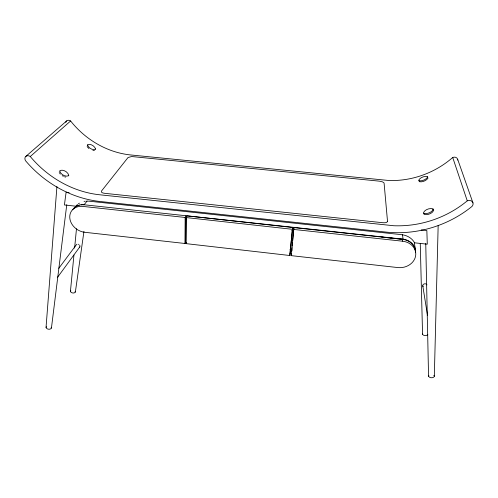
<?xml version="1.0" encoding="UTF-8"?>
<svg xmlns="http://www.w3.org/2000/svg" width="498" height="498" viewBox="0 0 498 498"><rect width="100%" height="100%" fill="white"/><g stroke="black" fill="none" stroke-linecap="round" stroke-linejoin="round"><path stroke-width="0.75" d="M184.963 243.491L185.163 217.464L186.015 215.721L185.798 241.661L184.963 243.491L84.672 232.273A14.816 12.126 34.1 0 1 69.77 217.813A14.816 12.126 34.1 0 1 82.799 206.402L185.163 217.464M186.034 243.634L186.258 217.582L187.117 215.858L292.6 227.48L289.817 255.511L186.034 243.634L186.594 242.433M425.746 243.404L428.554 376.208C429.519 378.156 433.079 378.299 434.312 376.556L438.159 225.662M387.531 221.542L384.076 183.003L382.682 181.932L379.426 181.166L131.653 156.521L128.042 157.517L101.443 191.114C100.783 192.844 103.696 193.156 104.848 193.336L382.57 222.699C384.139 222.718 386.934 223.172 387.544 221.286M66.769 204.69L51.437 328.058C50.472 329.975 46.488 329.508 46.04 327.398L56.928 186.557M289.817 255.511L292.6 227.48M381.841 237.085L402.378 239.283L402.621 241.213A15.55 13.272 -5.1 0 1 415.593 256.072A15.55 13.272 -5.1 0 1 397.802 267.563L291.168 255.636L293.639 229.435L293.951 227.611L402.378 239.295A15.469 13.222 -5.2 0 1 415.475 252.113M291.71 251.415L292.071 247.574M292.214 246.037L292.575 242.196M292.724 240.665L293.951 227.611M83.938 231.483L75.372 292.027C74.445 293.696 70.953 293.173 70.43 291.367L73.941 255.038M74.613 248.079L76.48 228.75M428.554 376.208L428.834 375.43M427.826 334.55C426.643 336.013 423.53 335.988 422.559 334.314L422.603 333.977M423.891 213.387L424.084 214.37C427.415 215.354 432.407 213.605 433.702 210.287L432.824 209.59M419.123 180.867L419.291 181.677C422.36 182.374 425.995 180.743 427.938 178.334L427.751 177.531M291.168 255.636L291.492 253.719M402.621 241.213L293.639 229.435M70.43 291.367L70.822 290.788M46.04 327.398L46.501 326.713M57.475 277.405L79.78 246.933M58.776 268.329L76.306 244.811A2.036 1.637 32.2 0 1 76.96 244.25M87.001 201.167L84.087 204.753A14.741 12.089 34.2 0 0 72.64 209.758M30.272 156.515A96.849 83.21 46.4 0 0 98.716 194.674L393.769 225.737A100.378 91.757 -20.3 0 0 467.267 200.837A4.301 3.667 -16.1 0 1 472.378 201.833A4.301 3.667 -16.1 0 1 471.905 206.502A108.832 99.488 -20.4 0 1 386.716 232.168L99.096 201.385A104.991 90.219 46.5 0 1 25.703 160.922A4.021 3.243 41.7 0 1 25.728 156.497A4.021 3.243 41.7 0 1 30.272 156.515L70.61 120.977A84.299 74.557 50.9 0 0 130.19 154.909L388.975 180.513A87.194 80.937 -28.2 0 0 452.713 157.486A3.741 3.281 -20.6 0 1 457.793 160.113M25.884 156.366L66.732 120.877M87.729 145.123L87.131 146.368M94.464 150.545L92.908 150.514M69.135 192.552L66.11 192.228L64.41 204.964L75.895 206.203A18.165 14.952 34 0 1 77.507 204.516M421.208 229.933L426.848 230.537L427.284 244.188L414.579 242.812A17.15 14.697 -5.4 0 0 401.575 234.664L89.285 201.204A18.165 14.952 34 0 0 86.621 201.111M415.587 252.729A15.463 13.216 -5.3 0 0 403.523 239.189L83.658 204.722A14.741 12.089 34.2 0 0 81.018 204.834M291.984 230.73L293.31 230.873M185.212 219.182L186.75 219.35M292.002 230.736L293.546 230.904M186.258 217.582L292.258 229.292M289.842 249.809L292.164 250.064M290.023 253.283L291.567 253.457M64.559 176.802L65.686 177.095M62.225 175.682L63.383 176.317M88.868 148.485L87.474 147.041M433.845 375.386L434.349 376.152M59.673 173.323L60.308 174.132M75.098 291.355L75.372 292.027M51.17 327.286L51.437 328.058M457.656 159.273L472.951 202.879M452.713 157.486L467.267 200.837M422.771 285.808L427.489 315.234M414.317 242.582L415.506 250.183M402.465 234.496L403.05 239.121M59.274 171.91L59.324 172.563M420.262 243.603L422.559 334.314M423.157 286.667A2.166 1.787 -5.4 0 1 423.263 284.483A2.166 1.787 -5.4 0 1 425.834 283.928M426.307 284.165A2.166 1.787 -5.4 0 1 426.954 284.906M78.41 244.238A2.036 1.637 32.2 0 1 78.889 244.468M79.643 245.19A2.036 1.637 32.2 0 1 79.499 247.257M78.435 203.788A18.165 14.952 34 0 1 79.437 203.134M84.05 201.41A18.165 14.952 34 0 1 85.32 201.211M73.965 208.538A14.741 12.089 34.2 0 1 75.074 207.429M75.69 206.938A14.741 12.089 34.2 0 1 77.053 206.091M77.788 205.736A14.741 12.089 34.2 0 1 79.35 205.182M65.861 122.346A3.517 2.957 44.8 0 1 65.973 121.966M66.041 121.786A3.517 2.957 44.8 0 1 70.61 120.977M433.254 209.222C431.947 212.54 426.96 214.283 423.636 213.312L423.368 212.883C424.719 209.583 429.637 207.865 432.98 208.799L433.254 209.222M427.589 176.89L427.533 177.35C425.578 179.753 421.949 181.39 418.874 180.699L418.644 180.351C420.019 177.469 424.277 175.956 427.346 176.547L427.589 176.89M95.591 149.002L95.398 149.431C92.429 150.384 88.395 147.887 87.536 144.955L87.735 144.526C90.717 143.605 94.701 146.076 95.591 149.002M68.755 175.315L68.506 175.819C65.257 177.107 60.519 174.368 59.772 170.995L60.034 170.497C63.296 169.258 67.971 171.953 68.755 175.315"/></g></svg>
